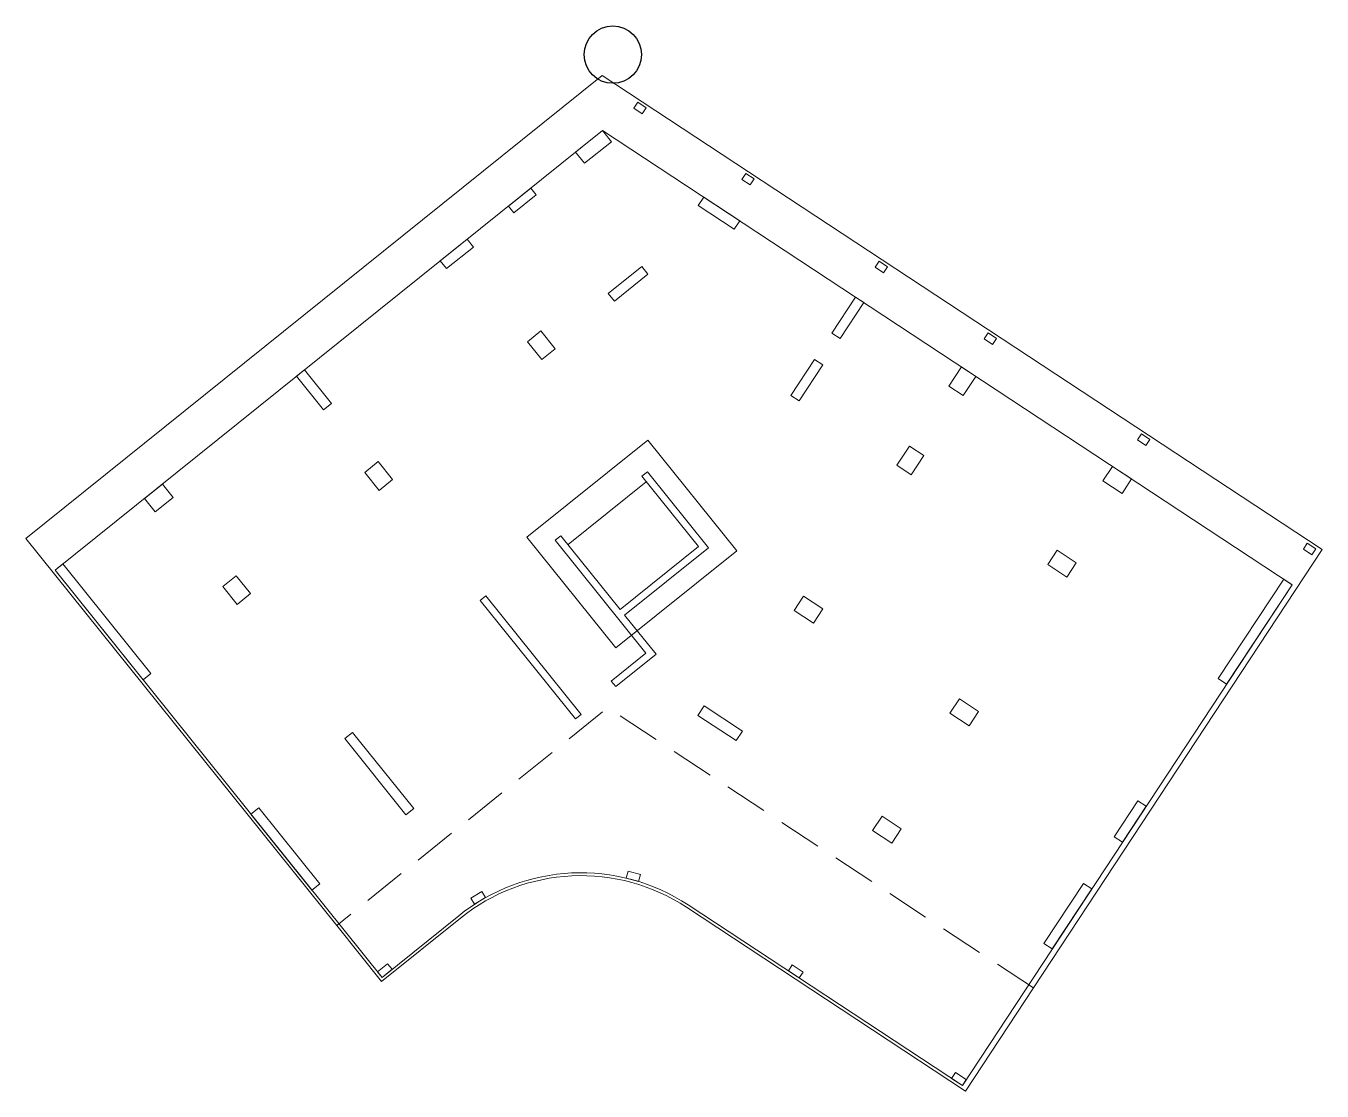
# Model space of a CAD drawing. Header units: metres. Extents: x 7511963.9 to 7512009.1, y 4692314.3 to 4692351.4.
import ezdxf

# ---------------------------------------------------------------- set-up
doc = ezdxf.new("R2010")
doc.units = ezdxf.units.M
doc.linetypes.add('DASHED', pattern=[0.75, 0.5, -0.25])
for name, color, linetype, lineweight in [('A - Pllaka Perdhes kolollt v2', 1, 'Continuous', 0), ('A - Shtyllat_Pen_No__20', 1, 'Continuous', 0), ('lifti project', 4, 'Continuous', 0), ('Themel pllaka o3 ferizaj', 30, 'Continuous', 0)]:
    doc.layers.add(name, color=color, linetype=linetype, lineweight=lineweight)

msp = doc.modelspace()

# ---------------------------------------------------------------- linework, layer by layer
at = {"color": 4}
msp.add_circle((7511984.402, 4692350.384), 1, dxfattribs=at)
at = {"layer": 'A - Pllaka Perdhes kolollt v2', "linetype": 'Continuous', "flags": 128}
msp.add_lwpolyline([(7511964.959, 4692332.413), (7511984.041, 4692347.738), (7512008.082, 4692331.91), (7511996.588, 4692314.454), (7511987.028, 4692320.748, 0.325552), (7511979.03, 4692320.37), (7511976.356, 4692318.223)], format="xyb", close=True, dxfattribs=at)
at = {"layer": 'A - Shtyllat_Pen_No__20', "color": 1, "linetype": 'Continuous', "lineweight": 0, "flags": 128}
for points in [[(7511985.562, 4692348.532), (7511985.269, 4692348.725), (7511985.132, 4692348.516), (7511985.424, 4692348.323)], [(7511983.418, 4692346.597), (7511983.105, 4692346.986), (7511984.04, 4692347.738), (7511984.354, 4692347.348)], [(7511989.331, 4692346.051), (7511989.038, 4692346.243), (7511988.901, 4692346.034), (7511989.193, 4692345.842)], [(7511980.954, 4692344.874), (7511980.766, 4692345.108), (7511981.546, 4692345.734), (7511981.733, 4692345.5)], [(7511987.572, 4692345.413), (7511988.825, 4692344.588), (7511988.632, 4692344.296), (7511987.379, 4692345.12)], [(7511978.607, 4692342.925), (7511978.388, 4692343.198), (7511979.323, 4692343.949), (7511979.543, 4692343.676)], [(7511984.458, 4692341.788), (7511984.239, 4692342.061), (7511985.408, 4692343.001), (7511985.627, 4692342.728)], [(7511993.976, 4692342.992), (7511993.684, 4692343.184), (7511993.547, 4692342.976), (7511993.839, 4692342.783)], [(7511992.034, 4692340.679), (7511992.859, 4692341.932), (7511993.152, 4692341.739), (7511992.327, 4692340.486)], [(7511981.924, 4692339.753), (7511981.423, 4692340.377), (7511981.891, 4692340.753), (7511982.392, 4692340.129)], [(7511997.777, 4692340.49), (7511997.484, 4692340.682), (7511997.347, 4692340.473), (7511997.639, 4692340.281)], [(7511990.605, 4692338.507), (7511991.429, 4692339.76), (7511991.722, 4692339.567), (7511990.897, 4692338.315)], [(7511974.319, 4692338.006), (7511973.379, 4692339.175), (7511973.652, 4692339.394), (7511974.592, 4692338.225)], [(7511996.115, 4692338.83), (7511996.555, 4692339.498), (7511997.056, 4692339.168), (7511996.616, 4692338.5)], [(7512003.122, 4692336.97), (7512002.83, 4692337.163), (7512002.692, 4692336.954), (7512002.985, 4692336.762)], [(7511994.3, 4692336.074), (7511994.74, 4692336.742), (7511995.242, 4692336.412), (7511994.802, 4692335.744)], [(7511975.752, 4692335.822), (7511976.253, 4692335.198), (7511976.721, 4692335.574), (7511976.22, 4692336.198)], [(7511984.505, 4692328.357), (7511985.908, 4692329.485), (7511984.812, 4692330.849), (7511987.736, 4692333.197), (7511985.607, 4692335.848), (7511985.412, 4692335.692), (7511987.385, 4692333.236), (7511984.656, 4692331.044), (7511982.589, 4692333.617), (7511982.394, 4692333.46), (7511985.557, 4692329.523), (7511984.348, 4692328.552)], [(7512002.155, 4692335.093), (7512001.487, 4692335.533), (7512001.817, 4692336.034), (7512002.485, 4692335.594)], [(7511968.453, 4692334.449), (7511968.078, 4692334.917), (7511968.701, 4692335.418), (7511969.077, 4692334.95)], [(7511999.562, 4692332.609), (7512000.231, 4692332.169), (7512000.56, 4692332.671), (7511999.892, 4692333.11)], [(7512008.906, 4692333.162), (7512008.614, 4692333.355), (7512008.476, 4692333.146), (7512008.769, 4692332.953)], [(7511964.959, 4692332.412), (7511968.027, 4692328.592), (7511968.3, 4692328.811), (7511965.232, 4692332.631)], [(7511971.302, 4692331.222), (7511970.801, 4692331.846), (7511971.269, 4692332.221), (7511971.77, 4692331.598)], [(7512008.081, 4692331.909), (7512005.799, 4692328.443), (7512005.507, 4692328.636), (7512007.789, 4692332.102)], [(7511979.782, 4692331.363), (7511983.101, 4692327.23), (7511983.296, 4692327.387), (7511979.977, 4692331.519)], [(7511990.725, 4692331.007), (7511991.393, 4692330.567), (7511991.723, 4692331.068), (7511991.055, 4692331.508)], [(7511987.361, 4692327.353), (7511987.581, 4692327.687), (7511988.918, 4692326.807), (7511988.698, 4692326.473)], [(7511996.821, 4692326.991), (7511996.153, 4692327.431), (7511996.483, 4692327.932), (7511997.151, 4692327.492)], [(7511975.059, 4692326.544), (7511977.188, 4692323.893), (7511977.461, 4692324.112), (7511975.332, 4692326.763)], [(7512002.703, 4692324.378), (7512001.878, 4692323.125), (7512002.171, 4692322.933), (7512002.996, 4692324.185)], [(7511971.784, 4692323.914), (7511973.914, 4692321.263), (7511974.186, 4692321.482), (7511972.057, 4692324.133)], [(7511994.456, 4692323.4), (7511994.127, 4692322.898), (7511993.458, 4692323.338), (7511993.788, 4692323.839)], [(7511985.301, 4692321.564), (7511984.867, 4692321.682), (7511984.932, 4692321.923), (7511985.367, 4692321.805)], [(7511979.581, 4692320.769), (7511979.967, 4692321.002), (7511979.837, 4692321.216), (7511979.452, 4692320.983)], [(7512000.806, 4692321.496), (7511999.431, 4692319.408), (7511999.724, 4692319.216), (7512001.098, 4692321.304)], [(7511976.356, 4692318.222), (7511976.199, 4692318.417), (7511976.55, 4692318.699), (7511976.707, 4692318.504)], [(7511990.896, 4692318.201), (7511990.521, 4692318.448), (7511990.658, 4692318.657), (7511991.034, 4692318.409)], [(7511996.588, 4692314.453), (7511996.212, 4692314.701), (7511996.35, 4692314.909), (7511996.725, 4692314.662)]]:
    msp.add_lwpolyline(points, close=True, dxfattribs=at)
msp.add_lwpolyline([(7511982.84, 4692333.305), (7511985.569, 4692335.497)], dxfattribs=at)
at = {"layer": 'lifti project', "flags": 128}
msp.add_lwpolyline([(7511985.62, 4692336.949), (7511988.72, 4692333.09), (7511984.51, 4692329.709), (7511981.41, 4692333.568)], close=True, dxfattribs=at)
at = {"layer": 'Themel pllaka o3 ferizaj', "flags": 128}
msp.add_lwpolyline([(7512009.128, 4692333.136), (7511999.067, 4692317.853), (7511996.7, 4692314.26), (7511986.973, 4692320.665, 0.158744), (7511982.972, 4692321.761, 0.158634), (7511979.093, 4692320.292), (7511976.341, 4692318.082), (7511974.776, 4692320.031), (7511963.942, 4692333.519), (7511984.035, 4692349.657)], format="xyb", close=True, dxfattribs=at)
at = {"layer": 'Themel pllaka o3 ferizaj', "linetype": 'DASHED', "ltscale": 3, "flags": 128}
msp.add_lwpolyline([(7511999.067, 4692317.853), (7511984.226, 4692327.621), (7511974.776, 4692320.031)], dxfattribs=at)

doc.saveas('drawing.dxf')
